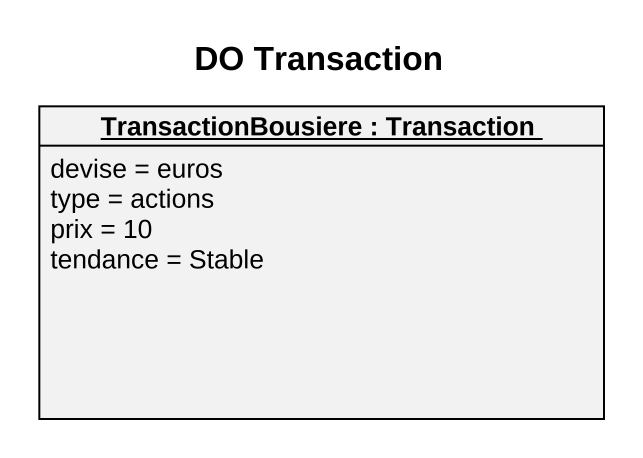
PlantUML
@startuml
title DO Transaction
hide circle
hide empty members
object "TransactionBousiere : Transaction" as TransactionBousiere {
  devise = euros
  type = actions
  prix = 10
  tendance = Stable
}
@enduml
